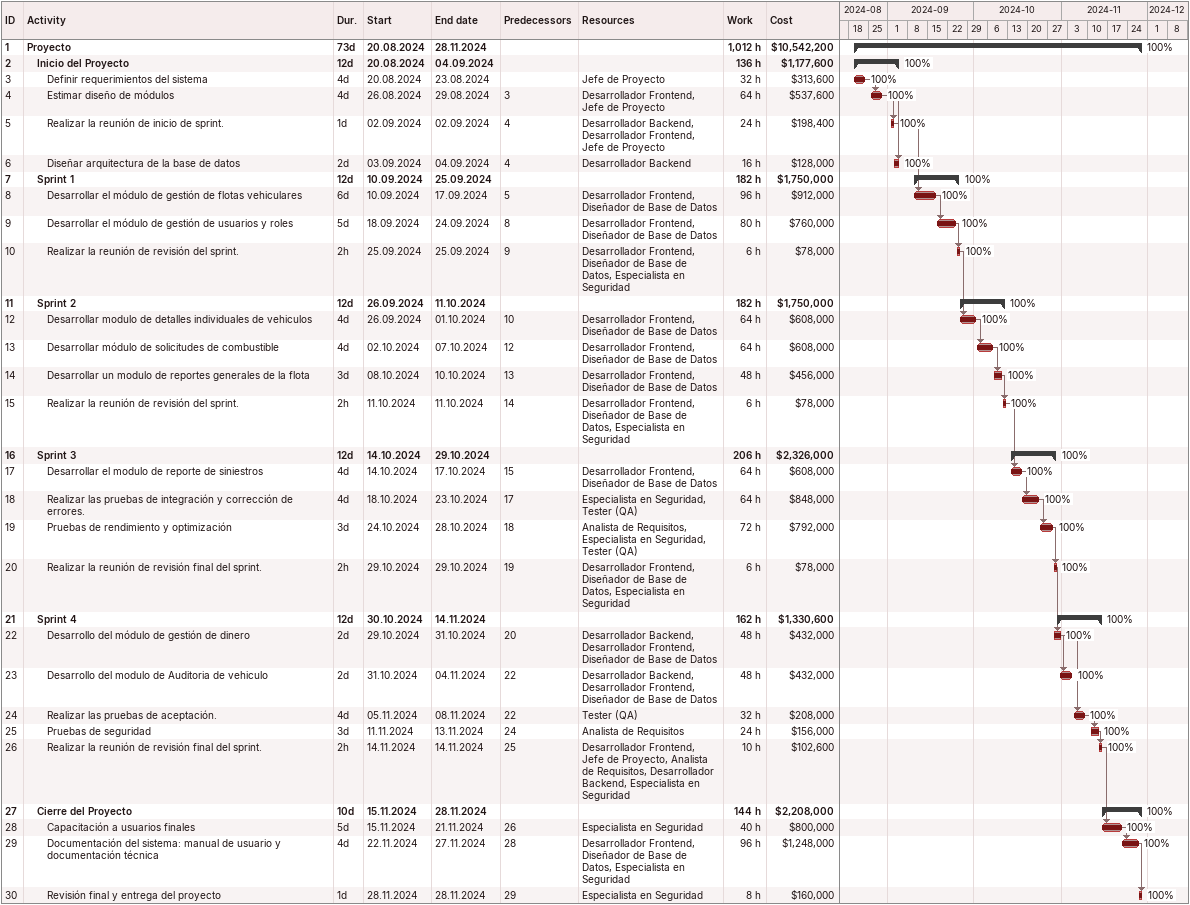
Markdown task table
| ID | Level | Task | Duration | Start | Finish | Predecessors | Resources | % complete | Work (h) | Cost ($) |
|---|---|---|---|---|---|---|---|---|---|---|
| 1 | 1 | **Proyecto** | 73d | 2024-08-20 | 2024-11-28 |  |  | 100 | 1012 | 10542200 |
| 2 | 2 | **Inicio del Proyecto** | 12d | 2024-08-20 | 2024-09-04 |  |  | 100 | 136 | 1177600 |
| 3 | 3 | Definir requerimientos del sistema | 4d | 2024-08-20 | 2024-08-23 |  | Jefe de Proyecto | 100 | 32 | 313600 |
| 4 | 3 | Estimar diseño de módulos | 4d | 2024-08-26 | 2024-08-29 | 3 | Desarrollador Frontend, Jefe de Proyecto | 100 | 64 | 537600 |
| 5 | 3 | Realizar la reunión de inicio de sprint. | 1d | 2024-09-02 | 2024-09-02 | 4 | Desarrollador Backend, Desarrollador Frontend, Jefe de Proyecto | 100 | 24 | 198400 |
| 6 | 3 | Diseñar arquitectura de la base de datos | 2d | 2024-09-03 | 2024-09-04 | 4 | Desarrollador Backend | 100 | 16 | 128000 |
| 7 | 2 | **Sprint 1** | 12d | 2024-09-10 | 2024-09-25 |  |  | 100 | 182 | 1750000 |
| 8 | 3 | Desarrollar el módulo de gestión de flotas vehiculares | 6d | 2024-09-10 | 2024-09-17 | 5 | Desarrollador Frontend, Diseñador de Base de Datos | 100 | 96 | 912000 |
| 9 | 3 | Desarrollar el módulo de gestión de usuarios y roles | 5d | 2024-09-18 | 2024-09-24 | 8 | Desarrollador Frontend, Diseñador de Base de Datos | 100 | 80 | 760000 |
| 10 | 3 | Realizar la reunión de revisión del sprint. | 2h | 2024-09-25 | 2024-09-25 | 9 | Desarrollador Frontend, Diseñador de Base de Datos, Especialista en Seguridad | 100 | 6 | 78000 |
| 11 | 2 | **Sprint 2** | 12d | 2024-09-26 | 2024-10-11 |  |  | 100 | 182 | 1750000 |
| 12 | 3 | Desarrollar modulo de detalles individuales de vehiculos | 4d | 2024-09-26 | 2024-10-01 | 10 | Desarrollador Frontend, Diseñador de Base de Datos | 100 | 64 | 608000 |
| 13 | 3 | Desarrollar módulo de solicitudes de combustible | 4d | 2024-10-02 | 2024-10-07 | 12 | Desarrollador Frontend, Diseñador de Base de Datos | 100 | 64 | 608000 |
| 14 | 3 | Desarrollar un modulo de reportes generales de la flota | 3d | 2024-10-08 | 2024-10-10 | 13 | Desarrollador Frontend, Diseñador de Base de Datos | 100 | 48 | 456000 |
| 15 | 3 | Realizar la reunión de revisión del sprint. | 2h | 2024-10-11 | 2024-10-11 | 14 | Desarrollador Frontend, Diseñador de Base de Datos, Especialista en Seguridad | 100 | 6 | 78000 |
| 16 | 2 | **Sprint 3** | 12d | 2024-10-14 | 2024-10-29 |  |  | 100 | 206 | 2326000 |
| 17 | 3 | Desarrollar el modulo de reporte de siniestros | 4d | 2024-10-14 | 2024-10-17 | 15 | Desarrollador Frontend, Diseñador de Base de Datos | 100 | 64 | 608000 |
| 18 | 3 | Realizar las pruebas de integración y corrección de errores. | 4d | 2024-10-18 | 2024-10-23 | 17 | Especialista en Seguridad, Tester (QA) | 100 | 64 | 848000 |
| 19 | 3 | Pruebas de rendimiento y optimización | 3d | 2024-10-24 | 2024-10-28 | 18 | Analista de Requisitos, Especialista en Seguridad, Tester (QA) | 100 | 72 | 792000 |
| 20 | 3 | Realizar la reunión de revisión final del sprint. | 2h | 2024-10-29 | 2024-10-29 | 19 | Desarrollador Frontend, Diseñador de Base de Datos, Especialista en Seguridad | 100 | 6 | 78000 |
| 21 | 2 | **Sprint 4** | 12d | 2024-10-30 | 2024-11-14 |  |  | 100 | 162 | 1330600 |
| 22 | 3 | Desarrollo del módulo de gestión de dinero | 2d | 2024-10-29 | 2024-10-31 | 20 | Desarrollador Backend, Desarrollador Frontend, Diseñador de Base de Datos | 100 | 48 | 432000 |
| 23 | 3 | Desarrollo del modulo de Auditoria de vehiculo | 2d | 2024-10-31 | 2024-11-04 | 22 | Desarrollador Backend, Desarrollador Frontend, Diseñador de Base de Datos | 100 | 48 | 432000 |
| 24 | 3 | Realizar las pruebas de aceptación. | 4d | 2024-11-05 | 2024-11-08 | 22 | Tester (QA) | 100 | 32 | 208000 |
| 25 | 3 | Pruebas de seguridad | 3d | 2024-11-11 | 2024-11-13 | 24 | Analista de Requisitos | 100 | 24 | 156000 |
| 26 | 3 | Realizar la reunión de revisión final del sprint. | 2h | 2024-11-14 | 2024-11-14 | 25 | Desarrollador Frontend, Jefe de Proyecto, Analista de Requisitos, Desarrollador Backend, Especialista en Seguridad | 100 | 10 | 102600 |
| 27 | 2 | **Cierre del Proyecto** | 10d | 2024-11-15 | 2024-11-28 |  |  | 100 | 144 | 2208000 |
| 28 | 3 | Capacitación a usuarios finales | 5d | 2024-11-15 | 2024-11-21 | 26 | Especialista en Seguridad | 100 | 40 | 800000 |
| 29 | 3 | Documentación del sistema: manual de usuario y documentación técnica | 4d | 2024-11-22 | 2024-11-27 | 28 | Desarrollador Frontend, Diseñador de Base de Datos, Especialista en Seguridad | 100 | 96 | 1248000 |
| 30 | 3 | Revisión final y entrega del proyecto | 1d | 2024-11-28 | 2024-11-28 | 29 | Especialista en Seguridad | 100 | 8 | 160000 |
